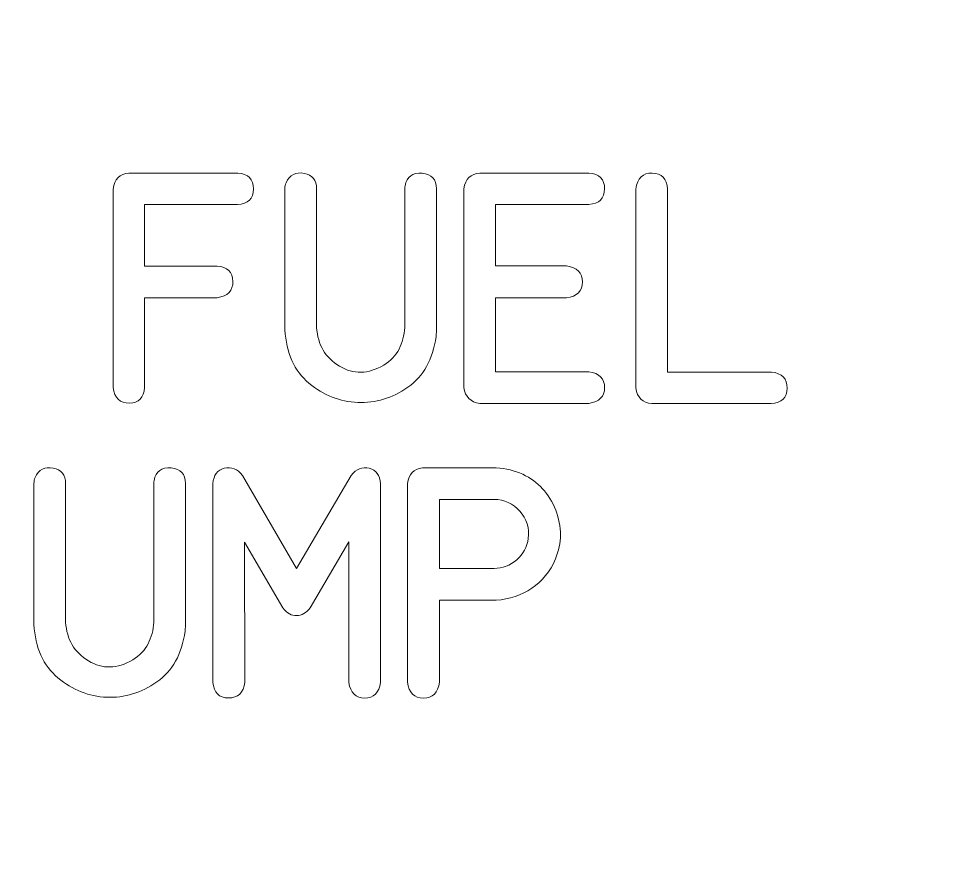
# Model space of a CAD drawing. Header units: millimetres. Extents: x -72 to 72, y -123 to 123.
# Drawn here: x -2.58 to 10.4, y 25.79 to 37.25 of the extents above; entities that cross this region are included whole.
import ezdxf

# ---------------------------------------------------------------- set-up
doc = ezdxf.new("R2010")
doc.units = ezdxf.units.MM
doc.header["$MEASUREMENT"] = 0
doc.layers.add('Layer 1', color=7, linetype='Continuous')

msp = doc.modelspace()

# ---------------------------------------------------------------- linework, layer by layer
at = {"layer": 'Layer 1', "lineweight": 9}
msp.add_open_spline([(70.725, 123.025), (70.725, 123.025), (-70.725, 123.025), (-70.725, 123.025), (-70.725, 123.025), (-71.1231, 123.0247), (-71.5047, 122.8663), (-71.786, 122.5847), (-71.786, 122.5847), (-72.0673, 122.303), (-72.2252, 121.923), (-72.225, 121.525), (-72.225, 121.525), (-72.225, 121.525), (-72.225, 117.0375), (-72.225, 117.0375), (-72.225, 117.0375), (-72.2247, 116.6394), (-72.0664, 116.2577), (-71.7847, 115.9764), (-71.7847, 115.9764), (-71.503, 115.6951), (-71.1231, 115.5372), (-70.725, 115.5375), (-70.725, 115.5375), (-70.725, 115.5375), (-68.2625, 115.5375), (-68.2625, 115.5375), (-68.2625, 115.5375), (-66.1189, 115.5375), (-64.1381, 114.3939), (-63.0663, 112.5375), (-63.0663, 112.5375), (-61.9945, 110.6811), (-61.9945, 108.3939), (-63.0663, 106.5375), (-63.0663, 106.5375), (-64.1381, 104.6811), (-66.1189, 103.5375), (-68.2625, 103.5375), (-68.2625, 103.5375), (-68.2625, 103.5375), (-70.725, 103.5375), (-70.725, 103.5375), (-70.725, 103.5375), (-71.1231, 103.5372), (-71.5047, 103.3788), (-71.786, 103.0972), (-71.786, 103.0972), (-72.0673, 102.8155), (-72.2252, 102.4355), (-72.225, 102.0375), (-72.225, 102.0375), (-72.225, 102.0375), (-72.225, 50.3625), (-72.225, 50.3625), (-72.225, 50.3625), (-72.2247, 49.9644), (-72.0664, 49.5827), (-71.7847, 49.3014), (-71.7847, 49.3014), (-71.503, 49.0201), (-71.1231, 48.8622), (-70.725, 48.8625), (-70.725, 48.8625), (-70.725, 48.8625), (-68.2625, 48.8625), (-68.2625, 48.8625), (-68.2625, 48.8625), (-66.1189, 48.8625), (-64.1381, 47.7189), (-63.0663, 45.8625), (-63.0663, 45.8625), (-61.9945, 44.0061), (-61.9945, 41.7189), (-63.0663, 39.8625), (-63.0663, 39.8625), (-64.1381, 38.0061), (-66.1189, 36.8625), (-68.2625, 36.8625), (-68.2625, 36.8625), (-68.2625, 36.8625), (-70.725, 36.8625), (-70.725, 36.8625), (-70.725, 36.8625), (-71.1231, 36.8622), (-71.5047, 36.7038), (-71.786, 36.4222), (-71.786, 36.4222), (-72.0673, 36.1405), (-72.2252, 35.7605), (-72.225, 35.3625), (-72.225, 35.3625), (-72.225, 35.3625), (-72.225, -35.3625), (-72.225, -35.3625), (-72.225, -35.3625), (-72.2247, -35.7606), (-72.0664, -36.1423), (-71.7847, -36.4236), (-71.7847, -36.4236), (-71.503, -36.7049), (-71.1231, -36.8628), (-70.725, -36.8625), (-70.725, -36.8625), (-70.725, -36.8625), (-68.2625, -36.8625), (-68.2625, -36.8625), (-68.2625, -36.8625), (-66.1189, -36.8625), (-64.1381, -38.0061), (-63.0663, -39.8625), (-63.0663, -39.8625), (-61.9945, -41.7189), (-61.9945, -44.0061), (-63.0663, -45.8625), (-63.0663, -45.8625), (-64.1381, -47.7189), (-66.1189, -48.8625), (-68.2625, -48.8625), (-68.2625, -48.8625), (-68.2625, -48.8625), (-70.725, -48.8625), (-70.725, -48.8625), (-70.725, -48.8625), (-71.1231, -48.8628), (-71.5047, -49.0212), (-71.786, -49.3028), (-71.786, -49.3028), (-72.0673, -49.5845), (-72.2252, -49.9645), (-72.225, -50.3625), (-72.225, -50.3625), (-72.225, -50.3625), (-72.225, -102.0375), (-72.225, -102.0375), (-72.225, -102.0375), (-72.2247, -102.4356), (-72.0664, -102.8173), (-71.7847, -103.0986), (-71.7847, -103.0986), (-71.503, -103.3799), (-71.1231, -103.5378), (-70.725, -103.5375), (-70.725, -103.5375), (-70.725, -103.5375), (-68.2625, -103.5375), (-68.2625, -103.5375), (-68.2625, -103.5375), (-66.1189, -103.5375), (-64.1381, -104.6811), (-63.0663, -106.5375), (-63.0663, -106.5375), (-61.9945, -108.3939), (-61.9945, -110.6811), (-63.0663, -112.5375), (-63.0663, -112.5375), (-64.1381, -114.3939), (-66.1189, -115.5375), (-68.2625, -115.5375), (-68.2625, -115.5375), (-68.2625, -115.5375), (-70.725, -115.5375), (-70.725, -115.5375), (-70.725, -115.5375), (-71.1231, -115.5378), (-71.5047, -115.6962), (-71.786, -115.9778), (-71.786, -115.9778), (-72.0673, -116.2595), (-72.2252, -116.6395), (-72.225, -117.0375), (-72.225, -117.0375), (-72.225, -117.0375), (-72.225, -121.525), (-72.225, -121.525), (-72.225, -121.525), (-72.2247, -121.9231), (-72.0664, -122.3048), (-71.7847, -122.5861), (-71.7847, -122.5861), (-71.503, -122.8674), (-71.1231, -123.0253), (-70.725, -123.025), (-70.725, -123.025), (-70.725, -123.025), (70.725, -123.025), (70.725, -123.025), (70.725, -123.025), (71.1231, -123.0248), (71.5048, -122.8664), (71.7861, -122.5847), (71.7861, -122.5847), (72.0674, -122.3031), (72.2253, -121.9231), (72.225, -121.525), (72.225, -121.525), (72.225, -121.525), (72.225, -117.0375), (72.225, -117.0375), (72.225, -117.0375), (72.2248, -116.6395), (72.0664, -116.2578), (71.7847, -115.9765), (71.7847, -115.9765), (71.5031, -115.6952), (71.1231, -115.5373), (70.725, -115.5375), (70.725, -115.5375), (70.725, -115.5375), (68.2625, -115.5375), (68.2625, -115.5375), (68.2625, -115.5375), (66.1189, -115.5375), (64.1382, -114.3939), (63.0664, -112.5375), (63.0664, -112.5375), (61.9946, -110.6811), (61.9946, -108.3939), (63.0664, -106.5375), (63.0664, -106.5375), (64.1382, -104.6811), (66.1189, -103.5375), (68.2625, -103.5375), (68.2625, -103.5375), (68.2625, -103.5375), (70.725, -103.5375), (70.725, -103.5375), (70.725, -103.5375), (71.1231, -103.5373), (71.5048, -103.3789), (71.7861, -103.0972), (71.7861, -103.0972), (72.0674, -102.8156), (72.2253, -102.4356), (72.225, -102.0375), (72.225, -102.0375), (72.225, -102.0375), (72.225, -50.3625), (72.225, -50.3625), (72.225, -50.3625), (72.2248, -49.9645), (72.0664, -49.5828), (71.7847, -49.3015), (71.7847, -49.3015), (71.5031, -49.0202), (71.1231, -48.8623), (70.725, -48.8625), (70.725, -48.8625), (70.725, -48.8625), (68.2625, -48.8625), (68.2625, -48.8625), (68.2625, -48.8625), (66.1189, -48.8625), (64.1382, -47.7189), (63.0664, -45.8625), (63.0664, -45.8625), (61.9946, -44.0061), (61.9946, -41.7189), (63.0664, -39.8625), (63.0664, -39.8625), (64.1382, -38.0061), (66.1189, -36.8625), (68.2625, -36.8625), (68.2625, -36.8625), (68.2625, -36.8625), (70.725, -36.8625), (70.725, -36.8625), (70.725, -36.8625), (71.1231, -36.8623), (71.5048, -36.7039), (71.7861, -36.4222), (71.7861, -36.4222), (72.0674, -36.1406), (72.2253, -35.7606), (72.225, -35.3625), (72.225, -35.3625), (72.225, -35.3625), (72.225, 35.3625), (72.225, 35.3625), (72.225, 35.3625), (72.2248, 35.7605), (72.0664, 36.1422), (71.7847, 36.4235), (71.7847, 36.4235), (71.5031, 36.7048), (71.1231, 36.8627), (70.725, 36.8625), (70.725, 36.8625), (70.725, 36.8625), (68.2625, 36.8625), (68.2625, 36.8625), (68.2625, 36.8625), (66.1189, 36.8625), (64.1382, 38.0061), (63.0664, 39.8625), (63.0664, 39.8625), (61.9946, 41.7189), (61.9946, 44.0061), (63.0664, 45.8625), (63.0664, 45.8625), (64.1382, 47.7189), (66.1189, 48.8625), (68.2625, 48.8625), (68.2625, 48.8625), (68.2625, 48.8625), (70.725, 48.8625), (70.725, 48.8625), (70.725, 48.8625), (71.1231, 48.8627), (71.5048, 49.0211), (71.7861, 49.3028), (71.7861, 49.3028), (72.0674, 49.5844), (72.2253, 49.9644), (72.225, 50.3625), (72.225, 50.3625), (72.225, 50.3625), (72.225, 102.0375), (72.225, 102.0375), (72.225, 102.0375), (72.2248, 102.4355), (72.0664, 102.8172), (71.7847, 103.0985), (71.7847, 103.0985), (71.5031, 103.3798), (71.1231, 103.5377), (70.725, 103.5375), (70.725, 103.5375), (70.725, 103.5375), (68.2625, 103.5375), (68.2625, 103.5375), (68.2625, 103.5375), (66.1189, 103.5375), (64.1382, 104.6811), (63.0664, 106.5375), (63.0664, 106.5375), (61.9946, 108.3939), (61.9946, 110.6811), (63.0664, 112.5375), (63.0664, 112.5375), (64.1382, 114.3939), (66.1189, 115.5375), (68.2625, 115.5375), (68.2625, 115.5375), (68.2625, 115.5375), (70.725, 115.5375), (70.725, 115.5375), (70.725, 115.5375), (71.1231, 115.5377), (71.5048, 115.6961), (71.7861, 115.9778), (71.7861, 115.9778), (72.0674, 116.2594), (72.2253, 116.6394), (72.225, 117.0375), (72.225, 117.0375), (72.225, 117.0375), (72.225, 121.525), (72.225, 121.525), (72.225, 121.525), (72.2248, 121.923), (72.0664, 122.3047), (71.7847, 122.586), (71.7847, 122.586), (71.5031, 122.8673), (71.1231, 123.0252), (70.725, 123.025)], degree=3, knots=[0, 0, 0, 0, 0.0107527, 0.0107527, 0.0107527, 0.0107527, 0.0215054, 0.0215054, 0.0215054, 0.0215054, 0.0322581, 0.0322581, 0.0322581, 0.0322581, 0.0430108, 0.0430108, 0.0430108, 0.0430108, 0.0537634, 0.0537634, 0.0537634, 0.0537634, 0.0645161, 0.0645161, 0.0645161, 0.0645161, 0.0752688, 0.0752688, 0.0752688, 0.0752688, 0.0860215, 0.0860215, 0.0860215, 0.0860215, 0.0967742, 0.0967742, 0.0967742, 0.0967742, 0.1075269, 0.1075269, 0.1075269, 0.1075269, 0.1182796, 0.1182796, 0.1182796, 0.1182796, 0.1290323, 0.1290323, 0.1290323, 0.1290323, 0.1397849, 0.1397849, 0.1397849, 0.1397849, 0.1505376, 0.1505376, 0.1505376, 0.1505376, 0.1612903, 0.1612903, 0.1612903, 0.1612903, 0.172043, 0.172043, 0.172043, 0.172043, 0.1827957, 0.1827957, 0.1827957, 0.1827957, 0.1935484, 0.1935484, 0.1935484, 0.1935484, 0.2043011, 0.2043011, 0.2043011, 0.2043011, 0.2150538, 0.2150538, 0.2150538, 0.2150538, 0.2258065, 0.2258065, 0.2258065, 0.2258065, 0.2365591, 0.2365591, 0.2365591, 0.2365591, 0.2473118, 0.2473118, 0.2473118, 0.2473118, 0.2580645, 0.2580645, 0.2580645, 0.2580645, 0.2688172, 0.2688172, 0.2688172, 0.2688172, 0.2795699, 0.2795699, 0.2795699, 0.2795699, 0.2903226, 0.2903226, 0.2903226, 0.2903226, 0.3010753, 0.3010753, 0.3010753, 0.3010753, 0.311828, 0.311828, 0.311828, 0.311828, 0.3225806, 0.3225806, 0.3225806, 0.3225806, 0.3333333, 0.3333333, 0.3333333, 0.3333333, 0.344086, 0.344086, 0.344086, 0.344086, 0.3548387, 0.3548387, 0.3548387, 0.3548387, 0.3655914, 0.3655914, 0.3655914, 0.3655914, 0.3763441, 0.3763441, 0.3763441, 0.3763441, 0.3870968, 0.3870968, 0.3870968, 0.3870968, 0.3978495, 0.3978495, 0.3978495, 0.3978495, 0.4086022, 0.4086022, 0.4086022, 0.4086022, 0.4193548, 0.4193548, 0.4193548, 0.4193548, 0.4301075, 0.4301075, 0.4301075, 0.4301075, 0.4408602, 0.4408602, 0.4408602, 0.4408602, 0.4516129, 0.4516129, 0.4516129, 0.4516129, 0.4623656, 0.4623656, 0.4623656, 0.4623656, 0.4731183, 0.4731183, 0.4731183, 0.4731183, 0.483871, 0.483871, 0.483871, 0.483871, 0.4946237, 0.4946237, 0.4946237, 0.4946237, 0.5053763, 0.5053763, 0.5053763, 0.5053763, 0.516129, 0.516129, 0.516129, 0.516129, 0.5268817, 0.5268817, 0.5268817, 0.5268817, 0.5376344, 0.5376344, 0.5376344, 0.5376344, 0.5483871, 0.5483871, 0.5483871, 0.5483871, 0.5591398, 0.5591398, 0.5591398, 0.5591398, 0.5698925, 0.5698925, 0.5698925, 0.5698925, 0.5806452, 0.5806452, 0.5806452, 0.5806452, 0.5913978, 0.5913978, 0.5913978, 0.5913978, 0.6021505, 0.6021505, 0.6021505, 0.6021505, 0.6129032, 0.6129032, 0.6129032, 0.6129032, 0.6236559, 0.6236559, 0.6236559, 0.6236559, 0.6344086, 0.6344086, 0.6344086, 0.6344086, 0.6451613, 0.6451613, 0.6451613, 0.6451613, 0.655914, 0.655914, 0.655914, 0.655914, 0.6666667, 0.6666667, 0.6666667, 0.6666667, 0.6774194, 0.6774194, 0.6774194, 0.6774194, 0.688172, 0.688172, 0.688172, 0.688172, 0.6989247, 0.6989247, 0.6989247, 0.6989247, 0.7096774, 0.7096774, 0.7096774, 0.7096774, 0.7204301, 0.7204301, 0.7204301, 0.7204301, 0.7311828, 0.7311828, 0.7311828, 0.7311828, 0.7419355, 0.7419355, 0.7419355, 0.7419355, 0.7526882, 0.7526882, 0.7526882, 0.7526882, 0.7634409, 0.7634409, 0.7634409, 0.7634409, 0.7741935, 0.7741935, 0.7741935, 0.7741935, 0.7849462, 0.7849462, 0.7849462, 0.7849462, 0.7956989, 0.7956989, 0.7956989, 0.7956989, 0.8064516, 0.8064516, 0.8064516, 0.8064516, 0.8172043, 0.8172043, 0.8172043, 0.8172043, 0.827957, 0.827957, 0.827957, 0.827957, 0.8387097, 0.8387097, 0.8387097, 0.8387097, 0.8494624, 0.8494624, 0.8494624, 0.8494624, 0.8602151, 0.8602151, 0.8602151, 0.8602151, 0.8709677, 0.8709677, 0.8709677, 0.8709677, 0.8817204, 0.8817204, 0.8817204, 0.8817204, 0.8924731, 0.8924731, 0.8924731, 0.8924731, 0.9032258, 0.9032258, 0.9032258, 0.9032258, 0.9139785, 0.9139785, 0.9139785, 0.9139785, 0.9247312, 0.9247312, 0.9247312, 0.9247312, 0.9354839, 0.9354839, 0.9354839, 0.9354839, 0.9462366, 0.9462366, 0.9462366, 0.9462366, 0.9569892, 0.9569892, 0.9569892, 0.9569892, 0.9677419, 0.9677419, 0.9677419, 0.9677419, 0.9784946, 0.9784946, 0.9784946, 0.9784946, 1, 1, 1, 1], dxfattribs=at)
at = {"layer": 'Layer 1', "color": 240, "lineweight": 9}
for points, knots in [([(-1.2773, 32.1654), (-1.2773, 32.1654), (-1.2773, 34.9002), (-1.2773, 34.9002), (-1.2773, 34.9002), (-1.2588, 35.0367), (-1.1852, 35.1102), (-1.0572, 35.1203), (-1.0572, 35.1203), (-1.0572, 35.1203), (0.4436, 35.1203), (0.4436, 35.1203), (0.4436, 35.1203), (0.587, 35.1092), (0.6589, 35.0356), (0.6589, 34.9007), (0.6589, 34.9007), (0.6589, 34.7663), (0.5859, 34.6938), (0.4404, 34.6848), (0.4404, 34.6848), (0.4404, 34.6848), (-0.8418, 34.6848), (-0.8418, 34.6848), (-0.8418, 34.6848), (-0.8418, 34.6848), (-0.8418, 33.8365), (-0.8418, 33.8365), (-0.8418, 33.8365), (-0.8418, 33.8365), (0.1583, 33.8365), (0.1583, 33.8365), (0.1583, 33.8365), (0.3007, 33.8265), (0.3732, 33.7566), (0.3753, 33.6275), (0.3753, 33.6275), (0.3774, 33.4984), (0.3049, 33.4227), (0.1583, 33.401), (0.1583, 33.401), (0.1583, 33.401), (-0.8418, 33.401), (-0.8418, 33.401), (-0.8418, 33.401), (-0.8418, 33.401), (-0.8418, 32.1654), (-0.8418, 32.1654), (-0.8418, 32.1654), (-0.8518, 32.0231), (-0.9222, 31.9506), (-1.0519, 31.9485), (-1.0519, 31.9485), (-1.1815, 31.9464), (-1.2567, 32.0189), (-1.2773, 32.1654)], [0, 0, 0, 0, 0.0666667, 0.0666667, 0.0666667, 0.0666667, 0.1333333, 0.1333333, 0.1333333, 0.1333333, 0.2, 0.2, 0.2, 0.2, 0.2666667, 0.2666667, 0.2666667, 0.2666667, 0.3333333, 0.3333333, 0.3333333, 0.3333333, 0.4, 0.4, 0.4, 0.4, 0.4666667, 0.4666667, 0.4666667, 0.4666667, 0.5333333, 0.5333333, 0.5333333, 0.5333333, 0.6, 0.6, 0.6, 0.6, 0.6666667, 0.6666667, 0.6666667, 0.6666667, 0.7333333, 0.7333333, 0.7333333, 0.7333333, 0.8, 0.8, 0.8, 0.8, 0.8666667, 0.8666667, 0.8666667, 0.8666667, 1, 1, 1, 1]), ([(3.1825, 32.992), (3.1825, 32.992), (3.1825, 32.9608), (3.1825, 32.9608), (3.1825, 32.9608), (3.1793, 32.9089), (3.1772, 32.8782), (3.1767, 32.8676), (3.1767, 32.8676), (3.1333, 32.5517), (3.0031, 32.3184), (2.7872, 32.1676), (2.7872, 32.1676), (2.5713, 32.0173), (2.3406, 31.9469), (2.0961, 31.9569), (2.0961, 31.9569), (1.8511, 31.967), (1.6267, 32.0559), (1.4241, 32.2242), (1.4241, 32.2242), (1.2209, 32.393), (1.1103, 32.6385), (1.0928, 32.9608), (1.0928, 32.9608), (1.0928, 32.9608), (1.0928, 32.992), (1.0928, 32.992), (1.0928, 32.992), (1.0928, 32.992), (1.0928, 34.9033), (1.0928, 34.9033), (1.0928, 34.9033), (1.0928, 34.934), (1.0986, 34.9621), (1.1097, 34.987), (1.1097, 34.987), (1.1595, 35.0954), (1.242, 35.1383), (1.3574, 35.1155), (1.3574, 35.1155), (1.4722, 35.0928), (1.5299, 35.0219), (1.5299, 34.9033), (1.5299, 34.9033), (1.5299, 34.9033), (1.5299, 32.992), (1.5299, 32.992), (1.5299, 32.992), (1.5452, 32.7539), (1.65, 32.5761), (1.8437, 32.4586), (1.8437, 32.4586), (2.0379, 32.3406), (2.2416, 32.3459), (2.4554, 32.4739), (2.4554, 32.4739), (2.5517, 32.5306), (2.6221, 32.6041), (2.6671, 32.6941), (2.6671, 32.6941), (2.7121, 32.784), (2.7385, 32.8835), (2.747, 32.992), (2.747, 32.992), (2.747, 32.992), (2.747, 34.9033), (2.747, 34.9033), (2.747, 34.9033), (2.747, 34.9219), (2.748, 34.9356), (2.7502, 34.9451), (2.7502, 34.9451), (2.774, 35.0721), (2.8518, 35.1298), (2.984, 35.1171), (2.984, 35.1171), (3.1163, 35.105), (3.1825, 35.0335), (3.1825, 34.9033), (3.1825, 34.9033), (3.1825, 34.9033), (3.1825, 32.992), (3.1825, 32.992)], [0, 0, 0, 0, 0.0454545, 0.0454545, 0.0454545, 0.0454545, 0.0909091, 0.0909091, 0.0909091, 0.0909091, 0.1363636, 0.1363636, 0.1363636, 0.1363636, 0.1818182, 0.1818182, 0.1818182, 0.1818182, 0.2272727, 0.2272727, 0.2272727, 0.2272727, 0.2727273, 0.2727273, 0.2727273, 0.2727273, 0.3181818, 0.3181818, 0.3181818, 0.3181818, 0.3636364, 0.3636364, 0.3636364, 0.3636364, 0.4090909, 0.4090909, 0.4090909, 0.4090909, 0.4545455, 0.4545455, 0.4545455, 0.4545455, 0.5, 0.5, 0.5, 0.5, 0.5454545, 0.5454545, 0.5454545, 0.5454545, 0.5909091, 0.5909091, 0.5909091, 0.5909091, 0.6363636, 0.6363636, 0.6363636, 0.6363636, 0.6818182, 0.6818182, 0.6818182, 0.6818182, 0.7272727, 0.7272727, 0.7272727, 0.7272727, 0.7727273, 0.7727273, 0.7727273, 0.7727273, 0.8181818, 0.8181818, 0.8181818, 0.8181818, 0.8636364, 0.8636364, 0.8636364, 0.8636364, 0.9090909, 0.9090909, 0.9090909, 0.9090909, 1, 1, 1, 1]), ([(5.2817, 34.688), (5.2817, 34.688), (3.9963, 34.688), (3.9963, 34.688), (3.9963, 34.688), (3.9963, 34.688), (3.9963, 33.8397), (3.9963, 33.8397), (3.9963, 33.8397), (3.9963, 33.8397), (4.9763, 33.8397), (4.9763, 33.8397), (4.9763, 33.8397), (5.1229, 33.818), (5.1959, 33.7445), (5.1954, 33.6191), (5.1954, 33.6191), (5.1949, 33.4931), (5.1218, 33.4201), (4.9763, 33.3995), (4.9763, 33.3995), (4.9763, 33.3995), (3.9963, 33.3995), (3.9963, 33.3995), (3.9963, 33.3995), (3.9963, 33.3995), (3.9963, 32.3808), (3.9963, 32.3808), (3.9963, 32.3808), (3.9963, 32.3808), (5.2817, 32.3808), (5.2817, 32.3808), (5.2817, 32.3808), (5.4272, 32.3591), (5.5002, 32.2866), (5.5002, 32.1623), (5.5002, 32.1623), (5.5002, 32.0384), (5.4272, 31.9659), (5.2817, 31.9453), (5.2817, 31.9453), (5.2817, 31.9453), (3.7809, 31.9453), (3.7809, 31.9453), (3.7809, 31.9453), (3.6518, 31.9617), (3.5783, 32.0353), (3.5608, 32.1654), (3.5608, 32.1654), (3.5608, 32.1654), (3.5608, 34.9033), (3.5608, 34.9033), (3.5608, 34.9033), (3.5804, 35.0399), (3.6539, 35.1118), (3.7809, 35.1203), (3.7809, 35.1203), (3.7809, 35.1203), (5.2817, 35.1203), (5.2817, 35.1203), (5.2817, 35.1203), (5.4272, 35.1092), (5.5002, 35.0362), (5.4997, 34.9023), (5.4997, 34.9023), (5.4991, 34.7684), (5.4261, 34.697), (5.2817, 34.688)], [0, 0, 0, 0, 0.0555556, 0.0555556, 0.0555556, 0.0555556, 0.1111111, 0.1111111, 0.1111111, 0.1111111, 0.1666667, 0.1666667, 0.1666667, 0.1666667, 0.2222222, 0.2222222, 0.2222222, 0.2222222, 0.2777778, 0.2777778, 0.2777778, 0.2777778, 0.3333333, 0.3333333, 0.3333333, 0.3333333, 0.3888889, 0.3888889, 0.3888889, 0.3888889, 0.4444444, 0.4444444, 0.4444444, 0.4444444, 0.5, 0.5, 0.5, 0.5, 0.5555556, 0.5555556, 0.5555556, 0.5555556, 0.6111111, 0.6111111, 0.6111111, 0.6111111, 0.6666667, 0.6666667, 0.6666667, 0.6666667, 0.7222222, 0.7222222, 0.7222222, 0.7222222, 0.7777778, 0.7777778, 0.7777778, 0.7777778, 0.8333333, 0.8333333, 0.8333333, 0.8333333, 0.8888889, 0.8888889, 0.8888889, 0.8888889, 1, 1, 1, 1]), ([(6.151, 31.9437), (6.024, 31.9522), (5.9505, 32.0236), (5.9309, 32.1591), (5.9309, 32.1591), (5.9309, 32.1591), (5.9309, 34.9002), (5.9309, 34.9002), (5.9309, 34.9002), (5.9526, 35.0489), (6.0283, 35.1219), (6.1574, 35.1198), (6.1574, 35.1198), (6.2865, 35.1171), (6.3569, 35.0436), (6.368, 34.9002), (6.368, 34.9002), (6.368, 34.9002), (6.368, 32.3766), (6.368, 32.3766), (6.368, 32.3766), (6.368, 32.3766), (7.7989, 32.3776), (7.7989, 32.3776), (7.7989, 32.3776), (7.946, 32.3612), (8.0185, 32.2871), (8.0169, 32.1554), (8.0169, 32.1554), (8.0153, 32.0236), (7.9423, 31.9532), (7.7973, 31.9437), (7.7973, 31.9437), (7.7973, 31.9437), (6.151, 31.9437), (6.151, 31.9437)], [0, 0, 0, 0, 0.1, 0.1, 0.1, 0.1, 0.2, 0.2, 0.2, 0.2, 0.3, 0.3, 0.3, 0.3, 0.4, 0.4, 0.4, 0.4, 0.5, 0.5, 0.5, 0.5, 0.6, 0.6, 0.6, 0.6, 0.7, 0.7, 0.7, 0.7, 0.8, 0.8, 0.8, 0.8, 1, 1, 1, 1]), ([(-0.2777, 28.9297), (-0.2777, 28.9297), (-0.2777, 28.8985), (-0.2777, 28.8985), (-0.2777, 28.8985), (-0.2809, 28.8466), (-0.283, 28.8159), (-0.2835, 28.8053), (-0.2835, 28.8053), (-0.3269, 28.4894), (-0.4571, 28.2561), (-0.673, 28.1053), (-0.673, 28.1053), (-0.8889, 27.955), (-1.1196, 27.8846), (-1.3641, 27.8946), (-1.3641, 27.8946), (-1.6091, 27.9047), (-1.8335, 27.9936), (-2.0361, 28.1619), (-2.0361, 28.1619), (-2.2393, 28.3307), (-2.3499, 28.5762), (-2.3674, 28.8985), (-2.3674, 28.8985), (-2.3674, 28.8985), (-2.3674, 28.9297), (-2.3674, 28.9297), (-2.3674, 28.9297), (-2.3674, 28.9297), (-2.3674, 30.841), (-2.3674, 30.841), (-2.3674, 30.841), (-2.3674, 30.8717), (-2.3616, 30.8998), (-2.3505, 30.9247), (-2.3505, 30.9247), (-2.3007, 31.0331), (-2.2182, 31.076), (-2.1028, 31.0532), (-2.1028, 31.0532), (-1.988, 31.0305), (-1.9303, 30.9596), (-1.9303, 30.841), (-1.9303, 30.841), (-1.9303, 30.841), (-1.9303, 28.9297), (-1.9303, 28.9297), (-1.9303, 28.9297), (-1.915, 28.6916), (-1.8102, 28.5138), (-1.6165, 28.3963), (-1.6165, 28.3963), (-1.4223, 28.2783), (-1.2186, 28.2836), (-1.0048, 28.4116), (-1.0048, 28.4116), (-0.9085, 28.4683), (-0.8381, 28.5418), (-0.7931, 28.6318), (-0.7931, 28.6318), (-0.7481, 28.7217), (-0.7217, 28.8212), (-0.7132, 28.9297), (-0.7132, 28.9297), (-0.7132, 28.9297), (-0.7132, 30.841), (-0.7132, 30.841), (-0.7132, 30.841), (-0.7132, 30.8596), (-0.7122, 30.8733), (-0.71, 30.8828), (-0.71, 30.8828), (-0.6862, 31.0098), (-0.6084, 31.0675), (-0.4762, 31.0548), (-0.4762, 31.0548), (-0.3439, 31.0427), (-0.2777, 30.9712), (-0.2777, 30.841), (-0.2777, 30.841), (-0.2777, 30.841), (-0.2777, 28.9297), (-0.2777, 28.9297)], [0, 0, 0, 0, 0.0454545, 0.0454545, 0.0454545, 0.0454545, 0.0909091, 0.0909091, 0.0909091, 0.0909091, 0.1363636, 0.1363636, 0.1363636, 0.1363636, 0.1818182, 0.1818182, 0.1818182, 0.1818182, 0.2272727, 0.2272727, 0.2272727, 0.2272727, 0.2727273, 0.2727273, 0.2727273, 0.2727273, 0.3181818, 0.3181818, 0.3181818, 0.3181818, 0.3636364, 0.3636364, 0.3636364, 0.3636364, 0.4090909, 0.4090909, 0.4090909, 0.4090909, 0.4545455, 0.4545455, 0.4545455, 0.4545455, 0.5, 0.5, 0.5, 0.5, 0.5454545, 0.5454545, 0.5454545, 0.5454545, 0.5909091, 0.5909091, 0.5909091, 0.5909091, 0.6363636, 0.6363636, 0.6363636, 0.6363636, 0.6818182, 0.6818182, 0.6818182, 0.6818182, 0.7272727, 0.7272727, 0.7272727, 0.7272727, 0.7727273, 0.7727273, 0.7727273, 0.7727273, 0.8181818, 0.8181818, 0.8181818, 0.8181818, 0.8636364, 0.8636364, 0.8636364, 0.8636364, 0.9090909, 0.9090909, 0.9090909, 0.9090909, 1, 1, 1, 1]), ([(2.412, 28.1), (2.3892, 27.9555), (2.3162, 27.883), (2.1929, 27.8835), (2.1929, 27.8835), (2.0691, 27.8841), (1.9966, 27.9566), (1.9749, 28.1), (1.9749, 28.1), (1.9749, 28.1), (1.9749, 30.0362), (1.9749, 30.0362), (1.9749, 30.0362), (1.9749, 30.0362), (1.4431, 29.1265), (1.4431, 29.1265), (1.4431, 29.1265), (1.3865, 29.0583), (1.323, 29.0223), (1.2531, 29.0191), (1.2531, 29.0191), (1.1833, 29.0165), (1.1214, 29.0519), (1.0663, 29.1265), (1.0663, 29.1265), (1.0663, 29.1265), (0.5377, 30.0319), (0.5377, 30.0319), (0.5377, 30.0319), (0.5377, 30.0319), (0.5393, 28.1), (0.5393, 28.1), (0.5393, 28.1), (0.5229, 27.9566), (0.4483, 27.8846), (0.3154, 27.8851), (0.3154, 27.8851), (0.1826, 27.8856), (0.1112, 27.9576), (0.1006, 28.1), (0.1006, 28.1), (0.1006, 28.1), (0.1006, 30.8379), (0.1006, 30.8379), (0.1006, 30.8379), (0.1091, 30.9569), (0.1609, 31.0278), (0.2572, 31.0511), (0.2572, 31.0511), (0.3535, 31.0744), (0.4372, 31.0416), (0.5086, 30.9527), (0.5086, 30.9527), (0.5086, 30.9527), (1.2542, 29.6705), (1.2542, 29.6705), (1.2542, 29.6705), (1.2542, 29.6705), (2.0077, 30.9527), (2.0077, 30.9527), (2.0077, 30.9527), (2.0786, 31.0416), (2.1617, 31.0739), (2.2564, 31.0501), (2.2564, 31.0501), (2.3506, 31.0263), (2.403, 30.9559), (2.412, 30.8379), (2.412, 30.8379), (2.412, 30.8379), (2.412, 28.1), (2.412, 28.1)], [0, 0, 0, 0, 0.0526316, 0.0526316, 0.0526316, 0.0526316, 0.1052632, 0.1052632, 0.1052632, 0.1052632, 0.1578947, 0.1578947, 0.1578947, 0.1578947, 0.2105263, 0.2105263, 0.2105263, 0.2105263, 0.2631579, 0.2631579, 0.2631579, 0.2631579, 0.3157895, 0.3157895, 0.3157895, 0.3157895, 0.3684211, 0.3684211, 0.3684211, 0.3684211, 0.4210526, 0.4210526, 0.4210526, 0.4210526, 0.4736842, 0.4736842, 0.4736842, 0.4736842, 0.5263158, 0.5263158, 0.5263158, 0.5263158, 0.5789474, 0.5789474, 0.5789474, 0.5789474, 0.6315789, 0.6315789, 0.6315789, 0.6315789, 0.6842105, 0.6842105, 0.6842105, 0.6842105, 0.7368421, 0.7368421, 0.7368421, 0.7368421, 0.7894737, 0.7894737, 0.7894737, 0.7894737, 0.8421053, 0.8421053, 0.8421053, 0.8421053, 0.8947368, 0.8947368, 0.8947368, 0.8947368, 1, 1, 1, 1]), ([(3.9762, 31.058), (3.9762, 31.058), (4.0058, 31.058), (4.0058, 31.058), (4.0058, 31.058), (4.1381, 31.0485), (4.2598, 31.0188), (4.3715, 30.968), (4.3715, 30.968), (4.5853, 30.868), (4.7366, 30.7029), (4.8255, 30.4733), (4.8255, 30.4733), (4.9144, 30.2441), (4.9134, 30.0203), (4.8229, 29.8023), (4.8229, 29.8023), (4.7493, 29.6298), (4.6408, 29.4943), (4.4969, 29.3969), (4.4969, 29.3969), (4.3535, 29.2991), (4.1895, 29.2445), (4.0058, 29.2334), (4.0058, 29.2334), (4.0058, 29.2334), (3.9762, 29.2318), (3.9762, 29.2318), (3.9762, 29.2318), (3.9762, 29.2318), (3.2227, 29.2318), (3.2227, 29.2318), (3.2227, 29.2318), (3.2227, 29.2318), (3.2227, 28.1015), (3.2227, 28.1015), (3.2227, 28.1015), (3.2042, 27.956), (3.1306, 27.883), (3.0025, 27.883), (3.0025, 27.883), (2.8745, 27.883), (2.8015, 27.956), (2.784, 28.1015), (2.784, 28.1015), (2.784, 28.1015), (2.784, 30.841), (2.784, 30.841), (2.784, 30.841), (2.7993, 30.9691), (2.8676, 31.0416), (2.9888, 31.058), (2.9888, 31.058), (2.9888, 31.058), (3.0025, 31.058), (3.0025, 31.058), (3.0025, 31.058), (3.0025, 31.058), (3.9762, 31.058), (3.9762, 31.058)], [0, 0, 0, 0, 0.0625, 0.0625, 0.0625, 0.0625, 0.125, 0.125, 0.125, 0.125, 0.1875, 0.1875, 0.1875, 0.1875, 0.25, 0.25, 0.25, 0.25, 0.3125, 0.3125, 0.3125, 0.3125, 0.375, 0.375, 0.375, 0.375, 0.4375, 0.4375, 0.4375, 0.4375, 0.5, 0.5, 0.5, 0.5, 0.5625, 0.5625, 0.5625, 0.5625, 0.625, 0.625, 0.625, 0.625, 0.6875, 0.6875, 0.6875, 0.6875, 0.75, 0.75, 0.75, 0.75, 0.8125, 0.8125, 0.8125, 0.8125, 0.875, 0.875, 0.875, 0.875, 1, 1, 1, 1]), ([(3.9762, 30.6209), (3.9762, 30.6209), (3.2227, 30.6209), (3.2227, 30.6209), (3.2227, 30.6209), (3.2227, 30.6209), (3.2227, 29.6705), (3.2227, 29.6705), (3.2227, 29.6705), (3.2227, 29.6705), (3.9762, 29.6705), (3.9762, 29.6705), (3.9762, 29.6705), (4.0942, 29.6705), (4.1979, 29.7097), (4.2884, 29.7885), (4.2884, 29.7885), (4.3789, 29.8668), (4.4318, 29.9653), (4.4477, 30.0827), (4.4477, 30.0827), (4.4662, 30.2256), (4.4276, 30.351), (4.3329, 30.459), (4.3329, 30.459), (4.2376, 30.5669), (4.1186, 30.6209), (3.9762, 30.6209)], [0, 0, 0, 0, 0.125, 0.125, 0.125, 0.125, 0.25, 0.25, 0.25, 0.25, 0.375, 0.375, 0.375, 0.375, 0.5, 0.5, 0.5, 0.5, 0.625, 0.625, 0.625, 0.625, 0.75, 0.75, 0.75, 0.75, 1, 1, 1, 1])]:
    msp.add_open_spline(points, degree=3, knots=knots, dxfattribs=at)

doc.saveas('drawing.dxf')
